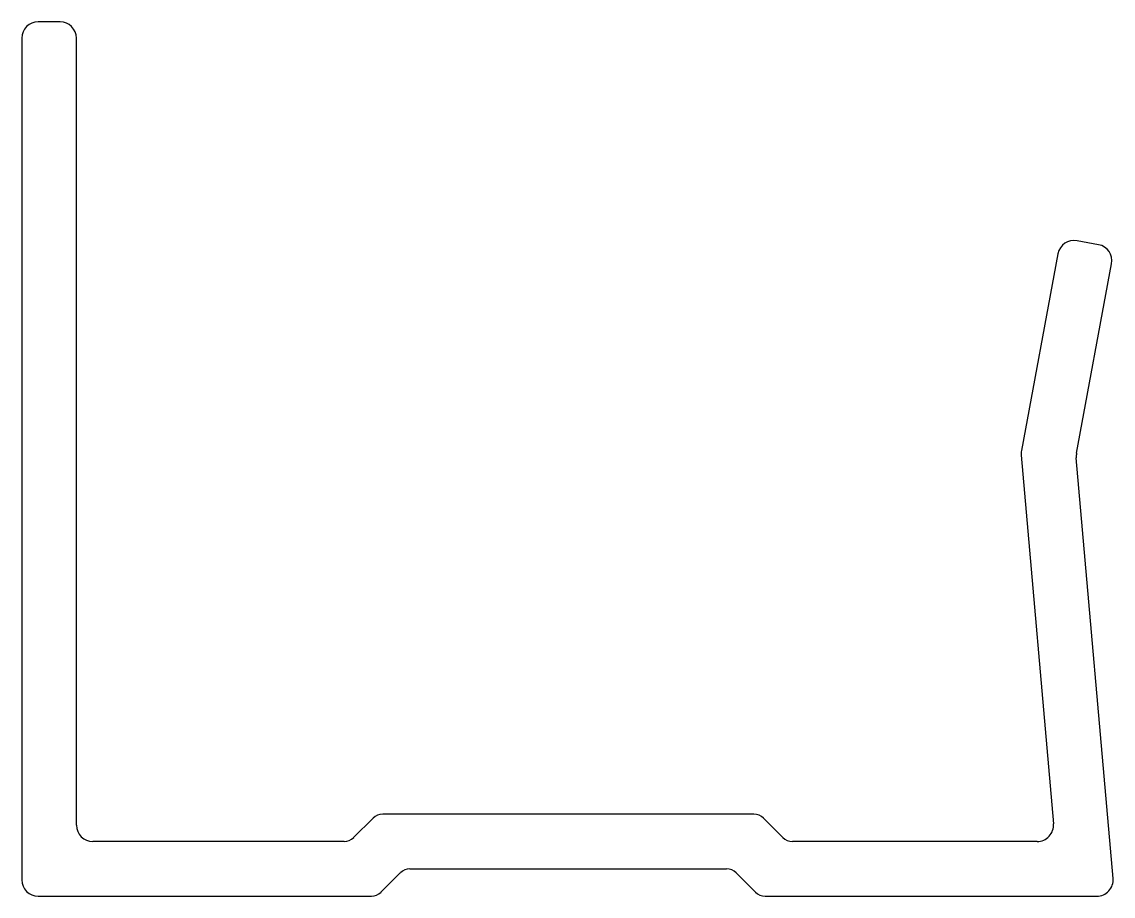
# Model space of a CAD drawing. Extents: x 122 to 142, y 920.5 to 936.5.
import ezdxf

# ---------------------------------------------------------------- set-up
doc = ezdxf.new("R2010")
doc.units = 0
doc.layers.get('0').update_dxf_attribs({"linetype": 'CONTINUOUS'})

msp = doc.modelspace()

# ---------------------------------------------------------------- linework, layer by layer
for p, q in [((122.711, 936.483), (122.311, 936.483)), ((122.011, 936.183), (122.011, 920.783)), ((123.011, 921.783), (123.011, 936.183)), ((141.716, 932.405), (141.323, 932.478)), ((140.973, 932.238), (140.305, 928.637)), ((141.313, 928.588), (141.956, 932.055)), ((140.301, 928.556), (140.891, 921.809)), ((141.983, 920.809), (141.309, 928.507)), ((135.408, 921.983), (128.615, 921.983)), ((128.438, 921.91), (128.084, 921.556)), ((135.938, 921.556), (135.584, 921.91)), ((127.908, 921.483), (123.311, 921.483)), ((140.592, 921.483), (136.115, 921.483)), ((129.115, 920.983), (134.908, 920.983)), ((128.584, 920.556), (128.938, 920.91)), ((135.084, 920.91), (135.438, 920.556)), ((122.311, 920.483), (128.408, 920.483)), ((135.615, 920.483), (141.684, 920.483))]:
    msp.add_line(p, q)
for centre, radius, start, end in [((122.311, 936.183), 0.3, 90, 180), ((122.711, 936.183), 0.3, 0, 90), ((141.268, 932.183), 0.3, 79.4863, 169.4863), ((141.661, 932.11), 0.3, 349.4863, 79.4863), ((140.6, 928.582), 0.3, 169.4863, 185), ((141.608, 928.533), 0.3, 169.4863, 185), ((128.615, 921.733), 0.25, 90, 135), ((135.408, 921.733), 0.25, 45, 90), ((123.311, 921.783), 0.3, 180, 270), ((140.592, 921.783), 0.3, 270, 5), ((127.908, 921.733), 0.25, 270, 315), ((136.115, 921.733), 0.25, 225, 270), ((129.115, 920.733), 0.25, 90, 135), ((134.908, 920.733), 0.25, 45, 90), ((122.311, 920.783), 0.3, 180, 270), ((141.684, 920.783), 0.3, 270, 5), ((128.408, 920.733), 0.25, 270, 315), ((135.615, 920.733), 0.25, 225, 270)]:
    msp.add_arc(centre, radius, start, end)

doc.saveas('drawing.dxf')
